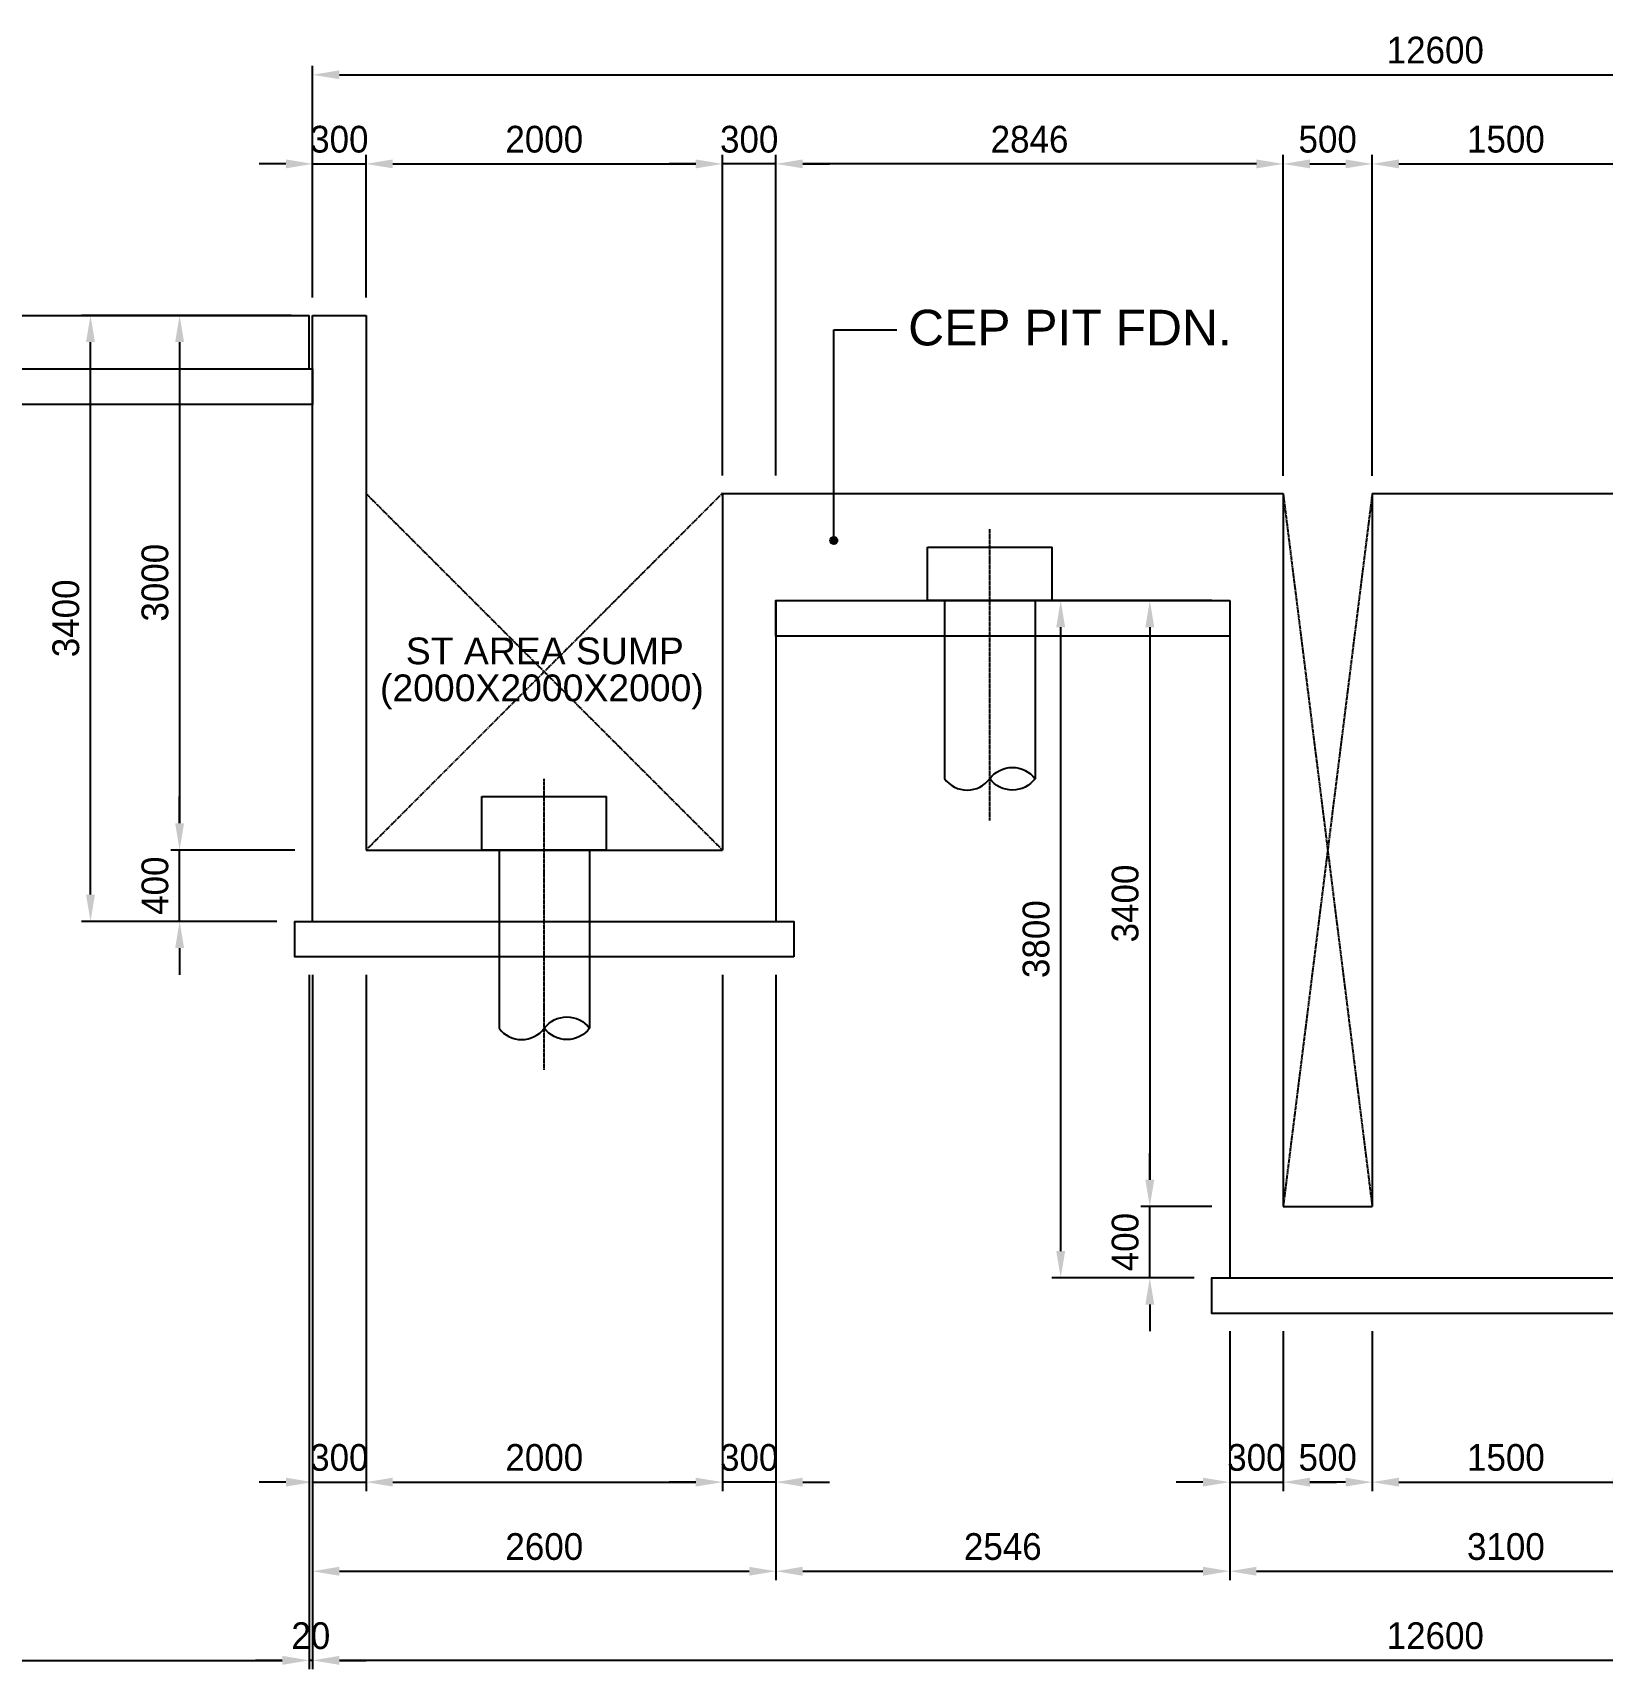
# Model space of a CAD drawing. Header units: millimetres. Extents: x 63700 to 182600, y -289551 to -205451.
# Drawn here: x 140830 to 149638, y -270444 to -261261 of the extents above; entities that cross this region are included whole.
import ezdxf
from ezdxf.enums import TextEntityAlignment as Align

# ---------------------------------------------------------------- set-up
doc = ezdxf.new("R2010")
doc.units = ezdxf.units.MM
doc.header["$LTSCALE"] = 50
doc.linetypes.add('CENTER', pattern=[2, 1.25, -0.25, 0.25, -0.25])
doc.layers.get('Defpoints').update_dxf_attribs({"color": 140})
for name, color, linetype in [('C_CEN', 1, 'CENTER'), ('C_CONC', 4, 'Continuous'), ('C_TEXT_01', 2, 'Continuous'), ('DIM-SCALE', 7, 'Continuous'), ('HATCH-2', 4, 'Continuous'), ('PILE-1', 8, 'Continuous'), ('REBARD', 3, 'Continuous')]:
    doc.layers.add(name, color=color, linetype=linetype)
doc.styles.add('Arial', font='arial.ttf')
doc.styles.add('돋움', font='')
doc.styles.get('돋움').set_extended_font_data('Dotum')
doc.dimstyles.new('일반도면_0050', dxfattribs={"dimscale": 50, "dimtxt": 3, "dimasz": 3, "dimexe": 1, "dimexo": 2, "dimgap": 1.25, "dimtad": 1, "dimdec": 0, "dimzin": 0, "dimdsep": 46, "dimtxsty": '돋움', "dimcen": -5, "dimclrd": 1, "dimclre": 1, "dimclrt": 7, "dimadec": 8, "dimazin": 0, "dimtfac": 1, "dimtdec": 4, "dimtix": 1, "dimtmove": 2, "dimatfit": 3, "dimfxl": 1, "dimtolj": 1, "dimtzin": 0, "dimarcsym": 0})

# ---------------------------------------------------------------- blocks, each defined once
blk = doc.blocks.new('*D459')
at = {"layer": 'Defpoints', "color": 0}
for p in [(148347, -261996.9), (147847, -263846.9), (148347, -263846.9)]:
    blk.add_point(p, dxfattribs=at)
at = {"layer": 'DIM-SCALE', "color": 1, "lineweight": -2}
for p, q in [((147847, -263746.9), (147847, -261946.9)), ((148347, -263746.9), (148347, -261946.9)), ((147997, -261996.9), (148197, -261996.9))]:
    blk.add_line(p, q, dxfattribs=at)
at = {"layer": 'DIM-SCALE', "color": 1}
for points in [[(147997, -261971.9), (147997, -262021.9), (147847, -261996.9)], [(148197, -261971.9), (148197, -262021.9), (148347, -261996.9)]]:
    blk.add_solid(points, dxfattribs=at)
at = {"layer": 'DIM-SCALE', "color": 7, "insert": (148097, -261859.3), "char_height": 150, "attachment_point": 5, "style": '돋움'}
blk.add_mtext('\\A1;500', dxfattribs=at)
blk = doc.blocks.new('*D460')
at = {"layer": 'Defpoints', "color": 0}
for p in [(142700.9, -261996.9), (142400.9, -262846.9), (142700.9, -262846.9)]:
    blk.add_point(p, dxfattribs=at)
at = {"layer": 'DIM-SCALE', "color": 1, "lineweight": -2}
for p, q in [((142400.9, -262746.9), (142400.9, -261946.9)), ((142700.9, -262746.9), (142700.9, -261946.9)), ((142250.9, -261996.9), (142100.9, -261996.9)), ((142400.9, -261996.9), (142700.9, -261996.9)), ((142850.9, -261996.9), (143000.9, -261996.9))]:
    blk.add_line(p, q, dxfattribs=at)
at = {"layer": 'DIM-SCALE', "color": 1}
for points in [[(142250.9, -261971.9), (142250.9, -262021.9), (142400.9, -261996.9)], [(142850.9, -261971.9), (142850.9, -262021.9), (142700.9, -261996.9)]]:
    blk.add_solid(points, dxfattribs=at)
at = {"layer": 'DIM-SCALE', "color": 7, "insert": (142550.9, -261859.3), "char_height": 150, "attachment_point": 5, "style": '돋움'}
blk.add_mtext('\\A1;300', dxfattribs=at)
blk = doc.blocks.new('*D461')
at = {"layer": 'Defpoints', "color": 0}
for p in [(149847, -261996.9), (148347, -263846.9), (149847, -263846.9)]:
    blk.add_point(p, dxfattribs=at)
at = {"layer": 'DIM-SCALE', "color": 1, "lineweight": -2}
for p, q in [((148347, -263746.9), (148347, -261946.9)), ((149847, -263746.9), (149847, -261946.9)), ((148497, -261996.9), (149697, -261996.9))]:
    blk.add_line(p, q, dxfattribs=at)
at = {"layer": 'DIM-SCALE', "color": 1}
for points in [[(148497, -261971.9), (148497, -262021.9), (148347, -261996.9)], [(149697, -261971.9), (149697, -262021.9), (149847, -261996.9)]]:
    blk.add_solid(points, dxfattribs=at)
at = {"layer": 'DIM-SCALE', "color": 7, "insert": (149097, -261859.3), "char_height": 150, "attachment_point": 5, "style": '돋움'}
blk.add_mtext('\\A1;1500', dxfattribs=at)
blk = doc.blocks.new('*D465')
at = {"layer": 'Defpoints', "color": 0}
for p in [(144700.9, -261996.9), (142700.9, -262846.9), (144700.9, -263844.7)]:
    blk.add_point(p, dxfattribs=at)
at = {"layer": 'DIM-SCALE', "color": 1, "lineweight": -2}
for p, q in [((142700.9, -262746.9), (142700.9, -261946.9)), ((144700.9, -263744.7), (144700.9, -261946.9)), ((142850.9, -261996.9), (144550.9, -261996.9))]:
    blk.add_line(p, q, dxfattribs=at)
at = {"layer": 'DIM-SCALE', "color": 1}
for points in [[(142850.9, -261971.9), (142850.9, -262021.9), (142700.9, -261996.9)], [(144550.9, -261971.9), (144550.9, -262021.9), (144700.9, -261996.9)]]:
    blk.add_solid(points, dxfattribs=at)
at = {"layer": 'DIM-SCALE', "color": 7, "insert": (143700.9, -261859.3), "char_height": 150, "attachment_point": 5, "style": '돋움'}
blk.add_mtext('\\A1;2000', dxfattribs=at)
blk = doc.blocks.new('*D466')
at = {"layer": 'Defpoints', "color": 0}
for p in [(142700.9, -261996.9), (142400.9, -262846.9), (142700.9, -262846.9)]:
    blk.add_point(p, dxfattribs=at)
at = {"layer": 'DIM-SCALE', "color": 1, "lineweight": -2}
for p, q in [((142400.9, -262746.9), (142400.9, -261946.9)), ((142700.9, -262746.9), (142700.9, -261946.9)), ((142250.9, -261996.9), (142100.9, -261996.9)), ((142400.9, -261996.9), (142700.9, -261996.9)), ((142850.9, -261996.9), (143000.9, -261996.9))]:
    blk.add_line(p, q, dxfattribs=at)
at = {"layer": 'DIM-SCALE', "color": 1}
for points in [[(142250.9, -261971.9), (142250.9, -262021.9), (142400.9, -261996.9)], [(142850.9, -261971.9), (142850.9, -262021.9), (142700.9, -261996.9)]]:
    blk.add_solid(points, dxfattribs=at)
at = {"layer": 'DIM-SCALE', "color": 7, "insert": (142550.9, -261859.3), "char_height": 150, "attachment_point": 5, "style": '돋움'}
blk.add_mtext('\\A1;300', dxfattribs=at)
blk = doc.blocks.new('*D467')
at = {"layer": 'Defpoints', "color": 0}
for p in [(144700.9, -261996.9), (144700.9, -263844.7), (145000.9, -263844.7)]:
    blk.add_point(p, dxfattribs=at)
at = {"layer": 'DIM-SCALE', "color": 1, "lineweight": -2}
for p, q in [((144700.9, -263744.7), (144700.9, -261946.9)), ((145000.9, -263744.7), (145000.9, -261946.9)), ((144550.9, -261996.9), (144400.9, -261996.9)), ((145000.9, -261996.9), (144700.9, -261996.9)), ((145150.9, -261996.9), (145300.9, -261996.9))]:
    blk.add_line(p, q, dxfattribs=at)
at = {"layer": 'DIM-SCALE', "color": 1}
for points in [[(144550.9, -261971.9), (144550.9, -262021.9), (144700.9, -261996.9)], [(145150.9, -261971.9), (145150.9, -262021.9), (145000.9, -261996.9)]]:
    blk.add_solid(points, dxfattribs=at)
at = {"layer": 'DIM-SCALE', "color": 7, "insert": (144850.9, -261859.3), "char_height": 150, "attachment_point": 5, "style": '돋움'}
blk.add_mtext('\\A1;300', dxfattribs=at)
blk = doc.blocks.new('*D503')
at = {"layer": 'Defpoints', "color": 0}
for p in [(137970.9, -264046.9), (142380.9, -266446.9), (142380.9, -270393.6)]:
    blk.add_point(p, dxfattribs=at)
at = {"layer": 'DIM-SCALE', "color": 1, "lineweight": -2}
for p, q in [((137970.9, -264146.9), (137970.9, -270443.6)), ((142380.9, -266546.9), (142380.9, -270443.6)), ((138120.9, -270393.6), (142230.9, -270393.6))]:
    blk.add_line(p, q, dxfattribs=at)
at = {"layer": 'DIM-SCALE', "color": 1}
for points in [[(138120.9, -270368.6), (138120.9, -270418.6), (137970.9, -270393.6)], [(142230.9, -270368.6), (142230.9, -270418.6), (142380.9, -270393.6)]]:
    blk.add_solid(points, dxfattribs=at)
at = {"layer": 'DIM-SCALE', "color": 7, "insert": (140175.9, -270256), "char_height": 150, "attachment_point": 5, "style": '돋움'}
blk.add_mtext('\\A1;4410', dxfattribs=at)
blk = doc.blocks.new('*D504')
at = {"layer": 'Defpoints', "color": 0}
for p in [(142380.9, -266446.9), (142400.9, -266446.9), (142380.9, -270393.6)]:
    blk.add_point(p, dxfattribs=at)
at = {"layer": 'DIM-SCALE', "color": 1, "lineweight": -2}
for p, q in [((142380.9, -266546.9), (142380.9, -270443.6)), ((142400.9, -266546.9), (142400.9, -270443.6)), ((142230.9, -270393.6), (142080.9, -270393.6)), ((142400.9, -270393.6), (142380.9, -270393.6)), ((142550.9, -270393.6), (142700.9, -270393.6))]:
    blk.add_line(p, q, dxfattribs=at)
at = {"layer": 'DIM-SCALE', "color": 1}
for points in [[(142230.9, -270368.6), (142230.9, -270418.6), (142380.9, -270393.6)], [(142550.9, -270368.6), (142550.9, -270418.6), (142400.9, -270393.6)]]:
    blk.add_solid(points, dxfattribs=at)
at = {"layer": 'DIM-SCALE', "color": 7, "insert": (142390.9, -270256), "char_height": 150, "attachment_point": 5, "style": '돋움'}
blk.add_mtext('\\A1;20', dxfattribs=at)
blk = doc.blocks.new('*D505')
at = {"layer": 'Defpoints', "color": 0}
for p in [(155000.9, -264646.9), (142400.9, -266446.9), (142400.9, -270393.6)]:
    blk.add_point(p, dxfattribs=at)
at = {"layer": 'DIM-SCALE', "color": 1, "lineweight": -2}
for p, q in [((155000.9, -264746.9), (155000.9, -270443.6)), ((142400.9, -266546.9), (142400.9, -270443.6)), ((154850.9, -270393.6), (142550.9, -270393.6))]:
    blk.add_line(p, q, dxfattribs=at)
at = {"layer": 'DIM-SCALE', "color": 1}
for points in [[(142550.9, -270368.6), (142550.9, -270418.6), (142400.9, -270393.6)], [(154850.9, -270368.6), (154850.9, -270418.6), (155000.9, -270393.6)]]:
    blk.add_solid(points, dxfattribs=at)
at = {"layer": 'DIM-SCALE', "color": 7, "insert": (148700.9, -270256), "char_height": 150, "attachment_point": 5, "style": '돋움'}
blk.add_mtext('\\A1;12600', dxfattribs=at)
blk = doc.blocks.new('*D506')
at = {"layer": 'Defpoints', "color": 0}
for p in [(147547, -268446.9), (147847, -268446.9), (147847, -269393.6)]:
    blk.add_point(p, dxfattribs=at)
at = {"layer": 'DIM-SCALE', "color": 1, "lineweight": -2}
for p, q in [((147547, -268546.9), (147547, -269443.6)), ((147847, -268546.9), (147847, -269443.6)), ((147397, -269393.6), (147247, -269393.6)), ((147547, -269393.6), (147847, -269393.6)), ((147997, -269393.6), (148147, -269393.6))]:
    blk.add_line(p, q, dxfattribs=at)
at = {"layer": 'DIM-SCALE', "color": 1}
for points in [[(147397, -269368.6), (147397, -269418.6), (147547, -269393.6)], [(147997, -269368.6), (147997, -269418.6), (147847, -269393.6)]]:
    blk.add_solid(points, dxfattribs=at)
at = {"layer": 'DIM-SCALE', "color": 7, "insert": (147697, -269256), "char_height": 150, "attachment_point": 5, "style": '돋움'}
blk.add_mtext('\\A1;300', dxfattribs=at)
blk = doc.blocks.new('*D507')
at = {"layer": 'Defpoints', "color": 0}
for p in [(147547, -268446.9), (150647, -268446.9), (150647, -269893.6)]:
    blk.add_point(p, dxfattribs=at)
at = {"layer": 'DIM-SCALE', "color": 1, "lineweight": -2}
for p, q in [((147547, -268546.9), (147547, -269943.6)), ((150647, -268546.9), (150647, -269943.6)), ((147697, -269893.6), (150497, -269893.6))]:
    blk.add_line(p, q, dxfattribs=at)
at = {"layer": 'DIM-SCALE', "color": 1}
for points in [[(147697, -269868.6), (147697, -269918.6), (147547, -269893.6)], [(150497, -269868.6), (150497, -269918.6), (150647, -269893.6)]]:
    blk.add_solid(points, dxfattribs=at)
at = {"layer": 'DIM-SCALE', "color": 7, "insert": (149097, -269756), "char_height": 150, "attachment_point": 5, "style": '돋움'}
blk.add_mtext('\\A1;3100', dxfattribs=at)
blk = doc.blocks.new('*D508')
at = {"layer": 'Defpoints', "color": 0}
for p in [(147847, -268446.9), (148347, -268446.9), (147847, -269393.6)]:
    blk.add_point(p, dxfattribs=at)
at = {"layer": 'DIM-SCALE', "color": 1, "lineweight": -2}
for p, q in [((147847, -268546.9), (147847, -269443.6)), ((148347, -268546.9), (148347, -269443.6)), ((148197, -269393.6), (147997, -269393.6))]:
    blk.add_line(p, q, dxfattribs=at)
at = {"layer": 'DIM-SCALE', "color": 1}
for points in [[(147997, -269368.6), (147997, -269418.6), (147847, -269393.6)], [(148197, -269368.6), (148197, -269418.6), (148347, -269393.6)]]:
    blk.add_solid(points, dxfattribs=at)
at = {"layer": 'DIM-SCALE', "color": 7, "insert": (148097, -269256), "char_height": 150, "attachment_point": 5, "style": '돋움'}
blk.add_mtext('\\A1;500', dxfattribs=at)
blk = doc.blocks.new('*D509')
at = {"layer": 'Defpoints', "color": 0}
for p in [(148347, -268446.9), (149847, -268446.9), (149847, -269393.6)]:
    blk.add_point(p, dxfattribs=at)
at = {"layer": 'DIM-SCALE', "color": 1, "lineweight": -2}
for p, q in [((148347, -268546.9), (148347, -269443.6)), ((149847, -268546.9), (149847, -269443.6)), ((148497, -269393.6), (149697, -269393.6))]:
    blk.add_line(p, q, dxfattribs=at)
at = {"layer": 'DIM-SCALE', "color": 1}
for points in [[(148497, -269368.6), (148497, -269418.6), (148347, -269393.6)], [(149697, -269368.6), (149697, -269418.6), (149847, -269393.6)]]:
    blk.add_solid(points, dxfattribs=at)
at = {"layer": 'DIM-SCALE', "color": 7, "insert": (149097, -269256), "char_height": 150, "attachment_point": 5, "style": '돋움'}
blk.add_mtext('\\A1;1500', dxfattribs=at)
blk = doc.blocks.new('*D476')
at = {"layer": 'Defpoints', "color": 0}
for p in [(145000.9, -261996.9), (145000.9, -263844.7), (147847, -263846.9)]:
    blk.add_point(p, dxfattribs=at)
at = {"layer": 'DIM-SCALE', "color": 1, "lineweight": -2}
for p, q in [((145000.9, -263744.7), (145000.9, -261946.9)), ((147847, -263746.9), (147847, -261946.9)), ((147697, -261996.9), (145150.9, -261996.9))]:
    blk.add_line(p, q, dxfattribs=at)
at = {"layer": 'DIM-SCALE', "color": 1}
for points in [[(145150.9, -261971.9), (145150.9, -262021.9), (145000.9, -261996.9)], [(147697, -261971.9), (147697, -262021.9), (147847, -261996.9)]]:
    blk.add_solid(points, dxfattribs=at)
at = {"layer": 'DIM-SCALE', "color": 7, "insert": (146423.9, -261859.3), "char_height": 150, "attachment_point": 5, "style": '돋움'}
blk.add_mtext('\\A1;2846', dxfattribs=at)
blk = doc.blocks.new('*D477')
at = {"layer": 'Defpoints', "color": 0}
for p in [(155000.9, -261496.9), (142400.9, -262846.9), (155000.9, -262846.9)]:
    blk.add_point(p, dxfattribs=at)
at = {"layer": 'DIM-SCALE', "color": 1, "lineweight": -2}
for p, q in [((142400.9, -262746.9), (142400.9, -261446.9)), ((142550.9, -261496.9), (154850.9, -261496.9)), ((155000.9, -262746.9), (155000.9, -261446.9))]:
    blk.add_line(p, q, dxfattribs=at)
at = {"layer": 'DIM-SCALE', "color": 1}
for points in [[(142550.9, -261471.9), (142550.9, -261521.9), (142400.9, -261496.9)], [(154850.9, -261471.9), (154850.9, -261521.9), (155000.9, -261496.9)]]:
    blk.add_solid(points, dxfattribs=at)
at = {"layer": 'DIM-SCALE', "color": 7, "insert": (148700.9, -261359.3), "char_height": 150, "attachment_point": 5, "style": '돋움'}
blk.add_mtext('\\A1;12600', dxfattribs=at)
blk = doc.blocks.new('*D480')
at = {"layer": 'Defpoints', "color": 0}
for p in [(141154.5, -262846.9), (142380.9, -262846.9), (142301, -266246.9)]:
    blk.add_point(p, dxfattribs=at)
at = {"layer": 'DIM-SCALE', "color": 1, "lineweight": -2}
for p, q in [((142280.9, -262846.9), (141104.5, -262846.9)), ((141154.5, -266096.9), (141154.5, -262996.9)), ((142201, -266246.9), (141104.5, -266246.9))]:
    blk.add_line(p, q, dxfattribs=at)
at = {"layer": 'DIM-SCALE', "color": 1}
for points in [[(141129.5, -262996.9), (141179.5, -262996.9), (141154.5, -262846.9)], [(141129.5, -266096.9), (141179.5, -266096.9), (141154.5, -266246.9)]]:
    blk.add_solid(points, dxfattribs=at)
at = {"layer": 'DIM-SCALE', "color": 7, "insert": (141016.9, -264546.9), "char_height": 150, "attachment_point": 5, "rotation": 90, "style": '돋움'}
blk.add_mtext('\\A1;3400', dxfattribs=at)
blk = doc.blocks.new('*D481')
at = {"layer": 'Defpoints', "color": 0}
for p in [(141654.5, -265846.9), (142400.9, -265846.9), (142301, -266246.9)]:
    blk.add_point(p, dxfattribs=at)
at = {"layer": 'DIM-SCALE', "color": 1, "lineweight": -2}
for p, q in [((141654.5, -265696.9), (141654.5, -265546.9)), ((142300.9, -265846.9), (141604.5, -265846.9)), ((141654.5, -266246.9), (141654.5, -265846.9)), ((142201, -266246.9), (141604.5, -266246.9)), ((141654.5, -266396.9), (141654.5, -266546.9))]:
    blk.add_line(p, q, dxfattribs=at)
at = {"layer": 'DIM-SCALE', "color": 1}
for points in [[(141629.5, -265696.9), (141679.5, -265696.9), (141654.5, -265846.9)], [(141629.5, -266396.9), (141679.5, -266396.9), (141654.5, -266246.9)]]:
    blk.add_solid(points, dxfattribs=at)
at = {"layer": 'DIM-SCALE', "color": 7, "insert": (141516.9, -266046.9), "char_height": 150, "attachment_point": 5, "rotation": 90, "style": '돋움'}
blk.add_mtext('\\A1;400', dxfattribs=at)
blk = doc.blocks.new('*D482')
at = {"layer": 'Defpoints', "color": 0}
for p in [(142380.9, -262846.9), (141654.5, -265846.9), (142400.9, -265846.9)]:
    blk.add_point(p, dxfattribs=at)
at = {"layer": 'DIM-SCALE', "color": 1, "lineweight": -2}
for p, q in [((142280.9, -262846.9), (141604.5, -262846.9)), ((141654.5, -262996.9), (141654.5, -265696.9)), ((142300.9, -265846.9), (141604.5, -265846.9))]:
    blk.add_line(p, q, dxfattribs=at)
at = {"layer": 'DIM-SCALE', "color": 1}
for points in [[(141629.5, -262996.9), (141679.5, -262996.9), (141654.5, -262846.9)], [(141629.5, -265696.9), (141679.5, -265696.9), (141654.5, -265846.9)]]:
    blk.add_solid(points, dxfattribs=at)
at = {"layer": 'DIM-SCALE', "color": 7, "insert": (141516.9, -264346.9), "char_height": 150, "attachment_point": 5, "rotation": 90, "style": '돋움'}
blk.add_mtext('\\A1;3000', dxfattribs=at)
blk = doc.blocks.new('*D483')
at = {"layer": 'Defpoints', "color": 0}
for p in [(146598.8, -264446.9), (147547, -264446.9), (147447.1, -268246.9)]:
    blk.add_point(p, dxfattribs=at)
at = {"layer": 'DIM-SCALE', "color": 1, "lineweight": -2}
for p, q in [((147447, -264446.9), (146548.8, -264446.9)), ((146598.8, -268096.9), (146598.8, -264596.9)), ((147347.1, -268246.9), (146548.8, -268246.9))]:
    blk.add_line(p, q, dxfattribs=at)
at = {"layer": 'DIM-SCALE', "color": 1}
for points in [[(146573.8, -264596.9), (146623.8, -264596.9), (146598.8, -264446.9)], [(146573.8, -268096.9), (146623.8, -268096.9), (146598.8, -268246.9)]]:
    blk.add_solid(points, dxfattribs=at)
at = {"layer": 'DIM-SCALE', "color": 7, "insert": (146461.2, -266346.9), "char_height": 150, "attachment_point": 5, "rotation": 90, "style": '돋움'}
blk.add_mtext('\\A1;3800', dxfattribs=at)
blk = doc.blocks.new('*D484')
at = {"layer": 'Defpoints', "color": 0}
for p in [(147098.8, -267846.9), (147547, -267846.9), (147447.1, -268246.9)]:
    blk.add_point(p, dxfattribs=at)
at = {"layer": 'DIM-SCALE', "color": 1, "lineweight": -2}
for p, q in [((147098.8, -267696.9), (147098.8, -267546.9)), ((147447, -267846.9), (147048.8, -267846.9)), ((147098.8, -268246.9), (147098.8, -267846.9)), ((147347.1, -268246.9), (147048.8, -268246.9)), ((147098.8, -268396.9), (147098.8, -268546.9))]:
    blk.add_line(p, q, dxfattribs=at)
at = {"layer": 'DIM-SCALE', "color": 1}
for points in [[(147073.8, -267696.9), (147123.8, -267696.9), (147098.8, -267846.9)], [(147073.8, -268396.9), (147123.8, -268396.9), (147098.8, -268246.9)]]:
    blk.add_solid(points, dxfattribs=at)
at = {"layer": 'DIM-SCALE', "color": 7, "insert": (146961.2, -268046.9), "char_height": 150, "attachment_point": 5, "rotation": 90, "style": '돋움'}
blk.add_mtext('\\A1;400', dxfattribs=at)
blk = doc.blocks.new('*D485')
at = {"layer": 'Defpoints', "color": 0}
for p in [(147547, -264446.9), (147098.8, -267846.9), (147547, -267846.9)]:
    blk.add_point(p, dxfattribs=at)
at = {"layer": 'DIM-SCALE', "color": 1, "lineweight": -2}
for p, q in [((147447, -264446.9), (147048.8, -264446.9)), ((147098.8, -264596.9), (147098.8, -267696.9)), ((147447, -267846.9), (147048.8, -267846.9))]:
    blk.add_line(p, q, dxfattribs=at)
at = {"layer": 'DIM-SCALE', "color": 1}
for points in [[(147073.8, -264596.9), (147123.8, -264596.9), (147098.8, -264446.9)], [(147073.8, -267696.9), (147123.8, -267696.9), (147098.8, -267846.9)]]:
    blk.add_solid(points, dxfattribs=at)
at = {"layer": 'DIM-SCALE', "color": 7, "insert": (146961.2, -266146.9), "char_height": 150, "attachment_point": 5, "rotation": 90, "style": '돋움'}
blk.add_mtext('\\A1;3400', dxfattribs=at)
blk = doc.blocks.new('B_Dot')
at = {"layer": 'REBARD', "const_width": 0.4}
blk.add_lwpolyline([(-0.2, 0, 1), (0.2, 0, 1)], format="xyb", close=True, dxfattribs=at)
at = {"layer": 'REBARD'}
blk.add_circle((0, 0), 0.4, dxfattribs=at)
blk = doc.blocks.new('*D493')
at = {"layer": 'Defpoints', "color": 0}
for p in [(142700.9, -266446.9), (142400.9, -268446.9), (142700.9, -269393.6)]:
    blk.add_point(p, dxfattribs=at)
at = {"layer": 'DIM-SCALE', "color": 1, "lineweight": -2}
for p, q in [((142700.9, -266546.9), (142700.9, -269443.6)), ((142400.9, -268546.9), (142400.9, -269443.6)), ((142250.9, -269393.6), (142100.9, -269393.6)), ((142400.9, -269393.6), (142700.9, -269393.6)), ((142850.9, -269393.6), (143000.9, -269393.6))]:
    blk.add_line(p, q, dxfattribs=at)
at = {"layer": 'DIM-SCALE', "color": 1}
for points in [[(142250.9, -269368.6), (142250.9, -269418.6), (142400.9, -269393.6)], [(142850.9, -269368.6), (142850.9, -269418.6), (142700.9, -269393.6)]]:
    blk.add_solid(points, dxfattribs=at)
at = {"layer": 'DIM-SCALE', "color": 7, "insert": (142550.9, -269256), "char_height": 150, "attachment_point": 5, "style": '돋움'}
blk.add_mtext('\\A1;300', dxfattribs=at)
blk = doc.blocks.new('*D494')
at = {"layer": 'Defpoints', "color": 0}
for p in [(145000.9, -266446.9), (142400.9, -268446.9), (145000.9, -269893.6)]:
    blk.add_point(p, dxfattribs=at)
at = {"layer": 'DIM-SCALE', "color": 1, "lineweight": -2}
for p, q in [((145000.9, -266546.9), (145000.9, -269943.6)), ((142400.9, -268546.9), (142400.9, -269943.6)), ((142550.9, -269893.6), (144850.9, -269893.6))]:
    blk.add_line(p, q, dxfattribs=at)
at = {"layer": 'DIM-SCALE', "color": 1}
for points in [[(142550.9, -269868.6), (142550.9, -269918.6), (142400.9, -269893.6)], [(144850.9, -269868.6), (144850.9, -269918.6), (145000.9, -269893.6)]]:
    blk.add_solid(points, dxfattribs=at)
at = {"layer": 'DIM-SCALE', "color": 7, "insert": (143700.9, -269756), "char_height": 150, "attachment_point": 5, "style": '돋움'}
blk.add_mtext('\\A1;2600', dxfattribs=at)
blk = doc.blocks.new('*D495')
at = {"layer": 'Defpoints', "color": 0}
for p in [(142700.9, -266446.9), (144700.9, -266446.9), (144700.9, -269393.6)]:
    blk.add_point(p, dxfattribs=at)
at = {"layer": 'DIM-SCALE', "color": 1, "lineweight": -2}
for p, q in [((142700.9, -266546.9), (142700.9, -269443.6)), ((144700.9, -266546.9), (144700.9, -269443.6)), ((142850.9, -269393.6), (144550.9, -269393.6))]:
    blk.add_line(p, q, dxfattribs=at)
at = {"layer": 'DIM-SCALE', "color": 1}
for points in [[(142850.9, -269368.6), (142850.9, -269418.6), (142700.9, -269393.6)], [(144550.9, -269368.6), (144550.9, -269418.6), (144700.9, -269393.6)]]:
    blk.add_solid(points, dxfattribs=at)
at = {"layer": 'DIM-SCALE', "color": 7, "insert": (143700.9, -269256), "char_height": 150, "attachment_point": 5, "style": '돋움'}
blk.add_mtext('\\A1;2000', dxfattribs=at)
blk = doc.blocks.new('*D496')
at = {"layer": 'Defpoints', "color": 0}
for p in [(144700.9, -266446.9), (145000.9, -266446.9), (144700.9, -269393.6)]:
    blk.add_point(p, dxfattribs=at)
at = {"layer": 'DIM-SCALE', "color": 1, "lineweight": -2}
for p, q in [((144700.9, -266546.9), (144700.9, -269443.6)), ((145000.9, -266546.9), (145000.9, -269443.6)), ((144550.9, -269393.6), (144400.9, -269393.6)), ((145000.9, -269393.6), (144700.9, -269393.6)), ((145150.9, -269393.6), (145300.9, -269393.6))]:
    blk.add_line(p, q, dxfattribs=at)
at = {"layer": 'DIM-SCALE', "color": 1}
for points in [[(144550.9, -269368.6), (144550.9, -269418.6), (144700.9, -269393.6)], [(145150.9, -269368.6), (145150.9, -269418.6), (145000.9, -269393.6)]]:
    blk.add_solid(points, dxfattribs=at)
at = {"layer": 'DIM-SCALE', "color": 7, "insert": (144850.9, -269256), "char_height": 150, "attachment_point": 5, "style": '돋움'}
blk.add_mtext('\\A1;300', dxfattribs=at)
blk = doc.blocks.new('*D497')
at = {"layer": 'Defpoints', "color": 0}
for p in [(145000.9, -268446.9), (147547, -268446.9), (147547, -269893.6)]:
    blk.add_point(p, dxfattribs=at)
at = {"layer": 'DIM-SCALE', "color": 1, "lineweight": -2}
for p, q in [((145000.9, -268546.9), (145000.9, -269943.6)), ((147547, -268546.9), (147547, -269943.6)), ((145150.9, -269893.6), (147397, -269893.6))]:
    blk.add_line(p, q, dxfattribs=at)
at = {"layer": 'DIM-SCALE', "color": 1}
for points in [[(145150.9, -269868.6), (145150.9, -269918.6), (145000.9, -269893.6)], [(147397, -269868.6), (147397, -269918.6), (147547, -269893.6)]]:
    blk.add_solid(points, dxfattribs=at)
at = {"layer": 'DIM-SCALE', "color": 7, "insert": (146273.9, -269756), "char_height": 150, "attachment_point": 5, "style": '돋움'}
blk.add_mtext('\\A1;2546', dxfattribs=at)

msp = doc.modelspace()

# ---------------------------------------------------------------- linework, layer by layer
at = {"layer": 'C_CEN', "color": 1, "ltscale": 0.1}
for p, q in [((144700.9, -263844.7), (142700.9, -265846.9)), ((142700.9, -263846.9), (144700.9, -265846.9)), ((148347, -263846.9), (147847, -267846.9)), ((147847, -263846.9), (148347, -267846.9)), ((146200.9, -265680.7), (146200.9, -264046.9)), ((143700.9, -267080.7), (143700.9, -265446.9))]:
    msp.add_line(p, q, dxfattribs=at)
at = {"layer": 'C_CONC', "color": 3}
for p, q in [((137970.9, -262846.9), (142380.9, -262846.9)), ((142380.9, -263146.9), (142380.9, -262846.9)), ((142400.9, -266246.9), (142400.9, -262846.9)), ((142400.9, -262846.9), (142700.9, -262846.9)), ((142400.9, -262846.9), (142700.9, -262846.9)), ((142700.9, -262846.9), (142700.9, -265846.9)), ((137970.9, -263146.9), (142380.9, -263146.9)), ((144700.9, -263846.9), (147847, -263846.9)), ((144700.9, -263846.9), (144700.9, -265846.9)), ((147847, -263846.9), (147847, -267846.9)), ((148347, -263846.9), (148347, -267846.9)), ((148347, -263846.9), (149847, -263846.9)), ((145000.9, -264446.9), (147547, -264446.9)), ((145000.9, -264446.9), (145000.9, -266246.9)), ((147547, -264446.9), (147547, -268246.9)), ((142700.9, -265846.9), (144700.9, -265846.9)), ((142400.9, -266246.9), (145000.9, -266246.9)), ((147847, -267846.9), (148347, -267846.9)), ((147547, -268246.9), (150647, -268246.9))]:
    msp.add_line(p, q, dxfattribs=at)
at = {"layer": 'C_CONC', "color": 1, "ltscale": 0.1}
for points in [[(142400.9, -263346.9), (137950.9, -263346.9), (137950.9, -263146.9), (142400.9, -263146.9), (142400.9, -263346.9)], [(147547, -264646.9), (145000.9, -264646.9), (145000.9, -264446.9), (147547, -264446.9)], [(145100.9, -266446.9), (142301, -266446.9), (142301, -266246.9), (145100.9, -266246.9), (145100.9, -266446.9)], [(150747, -268446.9), (147447.1, -268446.9), (147447.1, -268246.9), (150747, -268246.9), (150747, -268446.9)]]:
    msp.add_lwpolyline(points, dxfattribs=at)
at = {"layer": 'HATCH-2', "color": 1}
for p, q in [((145325.4, -264110.1), (145325.4, -262927.6)), ((145325.4, -262927.6), (145678.9, -262927.6))]:
    msp.add_line(p, q, dxfattribs=at)
at = {"layer": 'PILE-1'}
for p, q in [((145850.9, -264446.9), (145850.9, -264146.9)), ((145850.9, -264146.9), (146550.9, -264146.9)), ((146550.9, -264446.9), (146550.9, -264146.9)), ((146550.9, -264446.9), (145850.9, -264446.9)), ((145946.9, -264446.9), (145946.9, -265446.9)), ((146454.9, -264446.9), (146454.9, -265446.9)), ((143350.9, -265846.9), (143350.9, -265546.9)), ((143350.9, -265546.9), (144050.9, -265546.9)), ((144050.9, -265846.9), (144050.9, -265546.9)), ((144050.9, -265846.9), (143350.9, -265846.9)), ((143446.9, -265846.9), (143446.9, -266846.9)), ((143954.9, -265846.9), (143954.9, -266846.9))]:
    msp.add_line(p, q, dxfattribs=at)
at = {"layer": 'PILE-1', "elevation": 0}
msp.add_lwpolyline([(145946.9, -265446.9, 0.5), (146200.9, -265446.9, -0.5), (146454.9, -265446.9, -0.5), (146200.9, -265446.9)], format="xyb", dxfattribs=at)
at = {"layer": 'PILE-1'}
msp.add_lwpolyline([(143446.9, -266846.9, 0.5), (143700.9, -266846.9, -0.5), (143954.9, -266846.9, -0.5), (143700.9, -266846.9)], format="xyb", dxfattribs=at)

# ---------------------------------------------------------------- block references
at = {"layer": 'REBARD', "xscale": 50, "yscale": 50, "zscale": 50}
msp.add_blockref('B_Dot', (145325.4, -264110.1), dxfattribs=at)

# ---------------------------------------------------------------- texts
at = {"layer": 'C_TEXT_01', "style": 'Arial'}
for s, height, p in [('CEP PIT FDN.', 200, (146650.8, -263015.5)), ('ST AREA SUMP', 150, (143704, -264804.4)), ('(2000X2000X2000)', 150, (143687.5, -265011.7))]:
    msp.add_text(s, height=height, dxfattribs=at).set_placement(p, align=Align.CENTER)

# ---------------------------------------------------------------- dimensions: what is measured, and where the dimension line sits
at = {"layer": 'DIM-SCALE'}
for base, p1, p2, angle, picture, middle in [((155000.9, -261496.9), (142400.9, -262846.9), (155000.9, -262846.9), 180, '*D477', (148700.9, -261359.3)), ((142700.9, -261996.9), (142400.9, -262846.9), (142700.9, -262846.9), 180, '*D460', (142550.9, -261859.3)), ((142700.9, -261996.9), (142400.9, -262846.9), (142700.9, -262846.9), 180, '*D466', (142550.9, -261859.3)), ((144700.9, -261996.9), (142700.9, -262846.9), (144700.9, -263844.7), 180, '*D465', (143700.9, -261859.3)), ((148347, -261996.9), (147847, -263846.9), (148347, -263846.9), 180, '*D459', (148097, -261859.3)), ((149847, -261996.9), (148347, -263846.9), (149847, -263846.9), 180, '*D461', (149097, -261859.3)), ((141154.5, -262846.9), (142301, -266246.9), (142380.9, -262846.9), 270, '*D480', (141016.9, -264546.9)), ((141654.5, -265846.9), (142380.9, -262846.9), (142400.9, -265846.9), 90, '*D482', (141516.9, -264346.9)), ((146598.8, -264446.9), (147447.1, -268246.9), (147547, -264446.9), 270, '*D483', (146461.2, -266346.9)), ((147098.8, -267846.9), (147547, -264446.9), (147547, -267846.9), 90, '*D485', (146961.2, -266146.9)), ((142400.9, -270393.6), (155000.9, -264646.9), (142400.9, -266446.9), 180, '*D505', (148700.9, -270256)), ((141654.5, -265846.9), (142301, -266246.9), (142400.9, -265846.9), 270, '*D481', (141516.9, -266046.9)), ((142380.9, -270393.6), (142400.9, -266446.9), (142380.9, -266446.9), 180, '*D504', (142390.9, -270256)), ((144700.9, -269393.6), (145000.9, -266446.9), (144700.9, -266446.9), 180, '*D496', (144850.9, -269256)), ((147098.8, -267846.9), (147447.1, -268246.9), (147547, -267846.9), 270, '*D484', (146961.2, -268046.9)), ((147847, -269393.6), (148347, -268446.9), (147847, -268446.9), 180, '*D508', (148097, -269256))]:
    dim = msp.add_linear_dim(base=base, p1=p1, p2=p2, angle=angle, dimstyle='일반도면_0050', dxfattribs=at)
    dim.commit()
    dim.dimension.update_dxf_attribs({"geometry": picture, "text_midpoint": middle})
for base, p1, p2, picture, middle in [((144700.9, -261996.9), (145000.9, -263844.7), (144700.9, -263844.7), '*D467', (144850.9, -261859.3)), ((145000.9, -261996.9), (147847, -263846.9), (145000.9, -263844.7), '*D476', (146423.9, -261859.3)), ((142380.9, -270393.6), (137970.9, -264046.9), (142380.9, -266446.9), '*D503', (140175.9, -270256)), ((142700.9, -269393.6), (142400.9, -268446.9), (142700.9, -266446.9), '*D493', (142550.9, -269256)), ((145000.9, -269893.6), (142400.9, -268446.9), (145000.9, -266446.9), '*D494', (143700.9, -269756)), ((144700.9, -269393.6), (142700.9, -266446.9), (144700.9, -266446.9), '*D495', (143700.9, -269256)), ((147547, -269893.6), (145000.9, -268446.9), (147547, -268446.9), '*D497', (146273.9, -269756)), ((147847, -269393.6), (147547, -268446.9), (147847, -268446.9), '*D506', (147697, -269256)), ((150647, -269893.6), (147547, -268446.9), (150647, -268446.9), '*D507', (149097, -269756)), ((149847, -269393.6), (148347, -268446.9), (149847, -268446.9), '*D509', (149097, -269256))]:
    dim = msp.add_linear_dim(base=base, p1=p1, p2=p2, dimstyle='일반도면_0050', dxfattribs=at)
    dim.commit()
    dim.dimension.update_dxf_attribs({"geometry": picture, "text_midpoint": middle})

doc.saveas('drawing.dxf')
